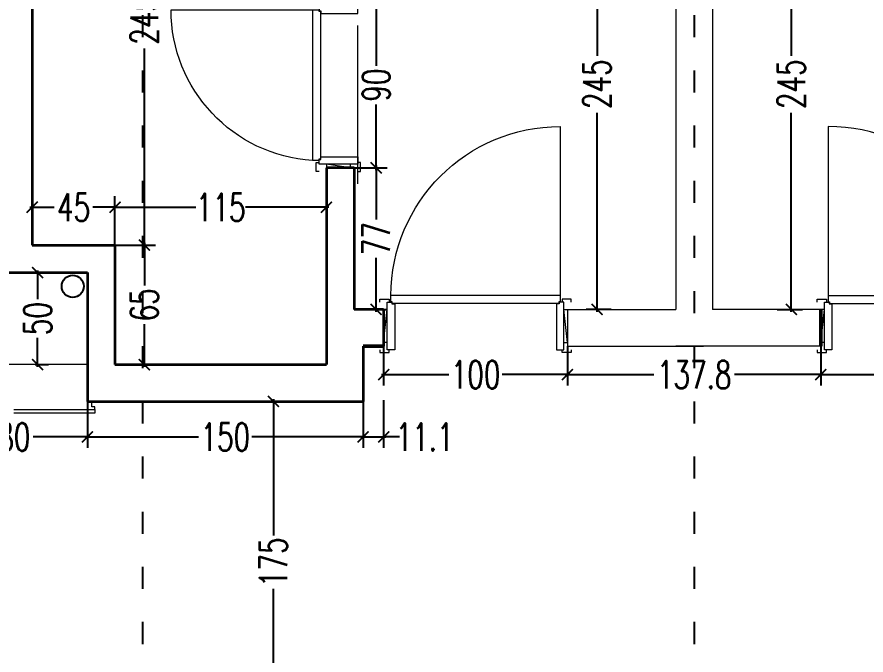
# Model space of a CAD drawing. Header units: centimetres. Extents: x -3207095 to 15275363, y -32656 to 4798027.
# Drawn here: x 700661.8 to 701123.5, y 4438881.6 to 4439228.7 of the extents above; entities that cross this region are included whole.
import ezdxf

# ---------------------------------------------------------------- set-up
doc = ezdxf.new("R2010")
doc.units = ezdxf.units.CM
doc.linetypes.add('ACAD_ISO03W100', pattern=[30, 12, -18])
doc.linetypes.add('DUZ', pattern=[500, 500])
doc.layers.get('0').update_dxf_attribs({"color": 1, "linetype": 'DUZ'})
doc.layers.add('DIM', color=1, linetype='DUZ')
doc.layers.add('TESİSAT', color=57, linetype='Continuous')
for name, color, linetype, lineweight in [('DUV', 220, 'Continuous', 50), ('DUVAR', 7, 'Continuous', 35), ('iç duvar', 7, 'Continuous', 50), ('KAPEN', 151, 'Continuous', 9)]:
    doc.layers.add(name, color=color, linetype=linetype, lineweight=lineweight)
doc.styles.add('DIM', font='ROMANSTW.SHX', dxfattribs={"width": 0.7})
doc.dimstyles.new('1_100', dxfattribs={"dimtxt": 15, "dimasz": 6, "dimexe": 6, "dimexo": 0, "dimgap": 2, "dimtad": 0, "dimdec": 1, "dimzin": 11, "dimdsep": 46, "dimtxsty": 'DIM', "dimblk": 'ARCHTICK', "dimcen": 3, "dimdle": 1.25, "dimclrt": 2, "dimadec": 0, "dimazin": 0, "dimtfac": 1.25, "dimtdec": 1, "dimtix": 1, "dimtofl": 0, "dimtmove": 1, "dimatfit": 3, "dimldrblk": 'ARCHTICK', "dimfxl": 20, "dimfxlon": 1, "dimtolj": 1, "dimtzin": 0, "dimarcsym": 0})

# ---------------------------------------------------------------- blocks, each defined once
blk = doc.blocks.new('K210')
for p, q in [((0.04, 0.985), (0.04, 0.032)), ((0.96, 0.032), (0.96, 0.065)), ((0.04, 0.032), (0.047, 0.032)), ((0.047, 0.032), (0.047, 0.022)), ((0.047, 0.022), (0.953, 0.022)), ((0.953, 0.032), (0.96, 0.032)), ((0.953, 0.022), (0.953, 0.032))]:
    blk.add_line(p, q)
for points in [[(0.04, 0.065), (0.96, 0.065)], [(-0.02, 0.03), (-0.02, 0.045), (0.03, 0.045), (0.03, 0.03)], [(1.02, 0.03), (1.02, 0.045), (0.97, 0.045), (0.97, 0.03)], [(0.02, -0.19), (0, -0.19), (0.02, -0.01), (0, -0.01)], [(0.98, -0.19), (1, -0.19), (0.98, -0.01), (1, -0.01)], [(-0.02, -0.23), (-0.02, -0.245), (0.03, -0.245), (0.03, -0.23)], [(1.02, -0.23), (1.02, -0.245), (0.97, -0.245), (0.97, -0.23)]]:
    blk.add_lwpolyline(points)
for points in [[(0.02, 0.03), (0.045, 0.03), (0.045, 0.02), (0.06, 0.02), (0.06, -0.23), (0.02, -0.23)], [(0.98, 0.03), (0.955, 0.03), (0.955, 0.02), (0.94, 0.02), (0.94, -0.23), (0.98, -0.23)]]:
    blk.add_lwpolyline(points, close=True)
blk.add_arc((0.04, 0.065), 0.92, 0, 90)
blk = doc.blocks.new('new block')
at = {"layer": 'KAPEN'}
for p, q in [((105202.0528, 48261.8596), (105202.0198, 48261.8596)), ((105202.0528, 48261.8526), (105202.0528, 48261.8596)), ((105202.0628, 48261.8526), (105202.0528, 48261.8526)), ((105202.0628, 48261.0466), (105202.0628, 48261.8526)), ((105201.2498, 48261.0396), (105202.0528, 48261.0396)), ((105202.0528, 48261.0466), (105202.0628, 48261.0466)), ((105202.0528, 48261.0396), (105202.0528, 48261.0466))]:
    blk.add_line(p, q, dxfattribs=at)
for points in [[(105202.0548, 48261.9196), (105202.0398, 48261.9196), (105202.0398, 48261.8696), (105202.0548, 48261.8696)], [(105202.2248, 48261.8796), (105202.2248, 48261.8996), (105202.0948, 48261.8796), (105202.0948, 48261.8996)], [(105202.2648, 48261.9196), (105202.2798, 48261.9196), (105202.2798, 48261.8696), (105202.2648, 48261.8696)], [(105202.0198, 48261.0396), (105202.0198, 48261.8596)], [(105202.0548, 48260.9796), (105202.0398, 48260.9796), (105202.0398, 48261.0296), (105202.0548, 48261.0296)], [(105202.2248, 48261.0196), (105202.2248, 48260.9996), (105202.0948, 48261.0196), (105202.0948, 48260.9996)], [(105202.2648, 48260.9796), (105202.2798, 48260.9796), (105202.2798, 48261.0296), (105202.2648, 48261.0296)]]:
    blk.add_lwpolyline(points, dxfattribs=at)
for points in [[(105202.0548, 48261.8796), (105202.0548, 48261.8546), (105202.0648, 48261.8546), (105202.0648, 48261.8396), (105202.2648, 48261.8396), (105202.2648, 48261.8796)], [(105202.0548, 48261.0196), (105202.0548, 48261.0446), (105202.0648, 48261.0446), (105202.0648, 48261.0596), (105202.2648, 48261.0596), (105202.2648, 48261.0196)]]:
    blk.add_lwpolyline(points, close=True, dxfattribs=at)
blk.add_arc((105202.0715, 48261.0396), 0.8216, 93.6023, 180, dxfattribs=at)
blk = doc.blocks.new('_ArchTick')
at = {"color": 0, "linetype": 'ByBlock', "const_width": 0.15}
blk.add_lwpolyline([(-0.5, -0.5), (0.5, 0.5)], dxfattribs=at)
blk = doc.blocks.new('*D5488')
at = {"layer": 'Defpoints', "color": 0, "linetype": 'Continuous', "lineweight": 5, "transparency": 16777216}
for p in [(700977.27, 4439314.58), (700984.96, 4439314.58), (700984.96, 4439069.58)]:
    blk.add_point(p, dxfattribs=at)
at = {"layer": 'DIM', "color": 0, "linetype": 'Continuous', "lineweight": -2, "transparency": 16777216}
for p, q in [((700984.96, 4439314.58), (700971.27, 4439314.58)), ((700977.27, 4439315.83), (700977.27, 4439207.58)), ((700977.27, 4439068.33), (700977.27, 4439176.58)), ((700984.96, 4439069.58), (700971.27, 4439069.58))]:
    blk.add_line(p, q, dxfattribs=at)
at = {"layer": 'DIM', "color": 0, "linetype": 'Continuous', "lineweight": -2, "transparency": 16777216, "xscale": 6, "yscale": 6, "zscale": 6}
for p, rotation in [((700977.27, 4439314.58), 90), ((700977.27, 4439069.58), 270)]:
    blk.add_blockref('_ArchTick', p, dxfattribs=dict(at, rotation=rotation))
at = {"layer": 'DIM', "color": 2, "linetype": 'Continuous', "lineweight": 5, "transparency": 16777216, "insert": (700977.27, 4439192.08), "char_height": 15, "attachment_point": 5, "rotation": 90, "style": 'DIM'}
blk.add_mtext('\\A1;245', dxfattribs=at)
blk = doc.blocks.new('*D4979')
at = {"layer": 'Defpoints', "color": 0, "linetype": 'Continuous', "lineweight": 5, "transparency": 16777216}
for p in [(700845.1, 4439146.58), (700857.14, 4439146.58), (700845.1, 4439069.58)]:
    blk.add_point(p, dxfattribs=at)
at = {"layer": 'DIM', "color": 0, "linetype": 'Continuous', "lineweight": -2, "transparency": 16777216}
for p, q in [((700845.1, 4439146.58), (700863.14, 4439146.58)), ((700857.14, 4439147.83), (700857.14, 4439118.58)), ((700857.14, 4439068.33), (700857.14, 4439097.58)), ((700845.1, 4439069.58), (700863.14, 4439069.58))]:
    blk.add_line(p, q, dxfattribs=at)
at = {"layer": 'DIM', "color": 0, "linetype": 'Continuous', "lineweight": -2, "transparency": 16777216, "xscale": 6, "yscale": 6, "zscale": 6}
for p, rotation in [((700857.14, 4439146.58), 90), ((700857.14, 4439069.58), 270)]:
    blk.add_blockref('_ArchTick', p, dxfattribs=dict(at, rotation=rotation))
at = {"layer": 'DIM', "color": 2, "linetype": 'Continuous', "lineweight": 5, "transparency": 16777216, "insert": (700857.14, 4439108.08), "char_height": 15, "attachment_point": 5, "rotation": 90, "style": 'DIM'}
blk.add_mtext('\\A1;77', dxfattribs=at)
blk = doc.blocks.new('*D4980')
at = {"layer": 'Defpoints', "color": 0, "linetype": 'Continuous', "lineweight": 5, "transparency": 16777216}
for p in [(700845.1, 4439236.58), (700857.14, 4439236.58), (700845.1, 4439146.58)]:
    blk.add_point(p, dxfattribs=at)
at = {"layer": 'DIM', "color": 0, "linetype": 'Continuous', "lineweight": -2, "transparency": 16777216}
for p, q in [((700845.1, 4439236.58), (700863.14, 4439236.58)), ((700857.14, 4439237.83), (700857.14, 4439202.08)), ((700857.14, 4439145.33), (700857.14, 4439181.08)), ((700845.1, 4439146.58), (700863.14, 4439146.58))]:
    blk.add_line(p, q, dxfattribs=at)
at = {"layer": 'DIM', "color": 0, "linetype": 'Continuous', "lineweight": -2, "transparency": 16777216, "xscale": 6, "yscale": 6, "zscale": 6}
for p, rotation in [((700857.14, 4439236.58), 90), ((700857.14, 4439146.58), 270)]:
    blk.add_blockref('_ArchTick', p, dxfattribs=dict(at, rotation=rotation))
at = {"layer": 'DIM', "color": 2, "linetype": 'Continuous', "lineweight": 5, "transparency": 16777216, "insert": (700857.14, 4439191.58), "char_height": 15, "attachment_point": 5, "rotation": 90, "style": 'DIM'}
blk.add_mtext('\\A1;90', dxfattribs=at)
blk = doc.blocks.new('*D4988')
at = {"layer": 'Defpoints', "color": 0, "linetype": 'Continuous', "lineweight": 5, "transparency": 16777216}
for p in [(701075.24, 4439314.58), (701082.92, 4439314.58), (701075.24, 4439069.58)]:
    blk.add_point(p, dxfattribs=at)
at = {"layer": 'DIM', "color": 0, "linetype": 'Continuous', "lineweight": -2, "transparency": 16777216}
for p, q in [((701075.24, 4439314.58), (701088.92, 4439314.58)), ((701082.92, 4439315.83), (701082.92, 4439207.58)), ((701082.92, 4439068.33), (701082.92, 4439176.58)), ((701075.24, 4439069.58), (701088.92, 4439069.58))]:
    blk.add_line(p, q, dxfattribs=at)
at = {"layer": 'DIM', "color": 0, "linetype": 'Continuous', "lineweight": -2, "transparency": 16777216, "xscale": 6, "yscale": 6, "zscale": 6}
for p, rotation in [((701082.92, 4439314.58), 90), ((701082.92, 4439069.58), 270)]:
    blk.add_blockref('_ArchTick', p, dxfattribs=dict(at, rotation=rotation))
at = {"layer": 'DIM', "color": 2, "linetype": 'Continuous', "lineweight": 5, "transparency": 16777216, "insert": (701082.92, 4439192.08), "char_height": 15, "attachment_point": 5, "rotation": 90, "style": 'DIM'}
blk.add_mtext('\\A1;245', dxfattribs=at)
blk = doc.blocks.new('*D5038')
at = {"layer": 'Defpoints', "color": 0, "linetype": 'Continuous', "lineweight": 5, "transparency": 16777216}
for p in [(700620.1, 4439019.58), (700700.1, 4439019.58), (700700.1, 4439000.23)]:
    blk.add_point(p, dxfattribs=at)
at = {"layer": 'DIM', "color": 0, "linetype": 'Continuous', "lineweight": -2, "transparency": 16777216}
for p, q in [((700620.1, 4439019.58), (700620.1, 4438994.23)), ((700700.1, 4439019.58), (700700.1, 4438994.23)), ((700618.85, 4439000.23), (700649.6, 4439000.23)), ((700701.35, 4439000.23), (700670.6, 4439000.23))]:
    blk.add_line(p, q, dxfattribs=at)
at = {"layer": 'DIM', "color": 0, "linetype": 'Continuous', "lineweight": -2, "transparency": 16777216, "xscale": 6, "yscale": 6, "zscale": 6, "rotation": 180}
blk.add_blockref('_ArchTick', (700620.1, 4439000.23), dxfattribs=at)
at = {"layer": 'DIM', "color": 0, "linetype": 'Continuous', "lineweight": -2, "transparency": 16777216, "xscale": 6, "yscale": 6, "zscale": 6}
blk.add_blockref('_ArchTick', (700700.1, 4439000.23), dxfattribs=at)
at = {"layer": 'DIM', "color": 2, "linetype": 'Continuous', "lineweight": 5, "transparency": 16777216, "insert": (700660.1, 4439000.23), "char_height": 15, "attachment_point": 5, "style": 'DIM'}
blk.add_mtext('\\A1;80', dxfattribs=at)
blk = doc.blocks.new('*D5039')
at = {"layer": 'Defpoints', "color": 0, "linetype": 'Continuous', "lineweight": 5, "transparency": 16777216}
for p in [(700700.1, 4439019.58), (700850.1, 4439019.58), (700850.1, 4439000.23)]:
    blk.add_point(p, dxfattribs=at)
at = {"layer": 'DIM', "color": 0, "linetype": 'Continuous', "lineweight": -2, "transparency": 16777216}
for p, q in [((700700.1, 4439019.58), (700700.1, 4438994.23)), ((700850.1, 4439019.58), (700850.1, 4438994.23)), ((700698.85, 4439000.23), (700760.6, 4439000.23)), ((700851.35, 4439000.23), (700789.6, 4439000.23))]:
    blk.add_line(p, q, dxfattribs=at)
at = {"layer": 'DIM', "color": 0, "linetype": 'Continuous', "lineweight": -2, "transparency": 16777216, "xscale": 6, "yscale": 6, "zscale": 6, "rotation": 180}
blk.add_blockref('_ArchTick', (700700.1, 4439000.23), dxfattribs=at)
at = {"layer": 'DIM', "color": 0, "linetype": 'Continuous', "lineweight": -2, "transparency": 16777216, "xscale": 6, "yscale": 6, "zscale": 6}
blk.add_blockref('_ArchTick', (700850.1, 4439000.23), dxfattribs=at)
at = {"layer": 'DIM', "color": 2, "linetype": 'Continuous', "lineweight": 5, "transparency": 16777216, "insert": (700775.1, 4439000.23), "char_height": 15, "attachment_point": 5, "style": 'DIM'}
blk.add_mtext('\\A1;150', dxfattribs=at)
blk = doc.blocks.new('*D5040')
at = {"layer": 'Defpoints', "color": 0, "linetype": 'Continuous', "lineweight": 5, "transparency": 16777216}
for p in [(700850.1, 4439027.93), (700861.21, 4439028.13), (700861.21, 4439000.23)]:
    blk.add_point(p, dxfattribs=at)
at = {"layer": 'DIM', "color": 0, "linetype": 'Continuous', "lineweight": -2, "transparency": 16777216}
for p, q in [((700850.1, 4439020.23), (700850.1, 4438994.23)), ((700861.21, 4439020.23), (700861.21, 4438994.23)), ((700848.85, 4439000.23), (700862.46, 4439000.23)), ((700869.75, 4439000.23), (700861.21, 4439000.23))]:
    blk.add_line(p, q, dxfattribs=at)
at = {"layer": 'DIM', "color": 0, "linetype": 'Continuous', "lineweight": -2, "transparency": 16777216, "xscale": 6, "yscale": 6, "zscale": 6, "rotation": 180}
blk.add_blockref('_ArchTick', (700850.1, 4439000.23), dxfattribs=at)
at = {"layer": 'DIM', "color": 0, "linetype": 'Continuous', "lineweight": -2, "transparency": 16777216, "xscale": 6, "yscale": 6, "zscale": 6}
blk.add_blockref('_ArchTick', (700861.21, 4439000.23), dxfattribs=at)
at = {"layer": 'DIM', "color": 2, "linetype": 'Continuous', "lineweight": 5, "transparency": 16777216, "insert": (700883.5, 4439000.23), "char_height": 15, "attachment_point": 5, "style": 'DIM'}
blk.add_mtext('\\A1;11.1', dxfattribs=at)
blk = doc.blocks.new('*D5041')
at = {"layer": 'Defpoints', "color": 0, "linetype": 'Continuous', "lineweight": 5, "transparency": 16777216}
for p in [(700961.21, 4439049.58), (701098.99, 4439049.58), (700961.21, 4439034.13)]:
    blk.add_point(p, dxfattribs=at)
at = {"layer": 'DIM', "color": 0, "linetype": 'Continuous', "lineweight": -2, "transparency": 16777216}
for p, q in [((700961.21, 4439049.58), (700961.21, 4439028.13)), ((701098.99, 4439049.58), (701098.99, 4439028.13)), ((700959.96, 4439034.13), (701008.1, 4439034.13)), ((701100.24, 4439034.13), (701052.1, 4439034.13))]:
    blk.add_line(p, q, dxfattribs=at)
at = {"layer": 'DIM', "color": 0, "linetype": 'Continuous', "lineweight": -2, "transparency": 16777216, "xscale": 6, "yscale": 6, "zscale": 6, "rotation": 180}
blk.add_blockref('_ArchTick', (700961.21, 4439034.13), dxfattribs=at)
at = {"layer": 'DIM', "color": 0, "linetype": 'Continuous', "lineweight": -2, "transparency": 16777216, "xscale": 6, "yscale": 6, "zscale": 6}
blk.add_blockref('_ArchTick', (701098.99, 4439034.13), dxfattribs=at)
at = {"layer": 'DIM', "color": 2, "linetype": 'Continuous', "lineweight": 5, "transparency": 16777216, "insert": (701030.1, 4439034.13), "char_height": 15, "attachment_point": 5, "style": 'DIM'}
blk.add_mtext('\\A1;137.8', dxfattribs=at)
blk = doc.blocks.new('*D5042')
at = {"layer": 'Defpoints', "color": 0, "linetype": 'Continuous', "lineweight": 5, "transparency": 16777216}
for p in [(700861.21, 4439049.58), (700961.21, 4439049.58), (700861.21, 4439034.13)]:
    blk.add_point(p, dxfattribs=at)
at = {"layer": 'DIM', "color": 0, "linetype": 'Continuous', "lineweight": -2, "transparency": 16777216}
for p, q in [((700861.21, 4439049.58), (700861.21, 4439028.13)), ((700961.21, 4439049.58), (700961.21, 4439028.13)), ((700859.96, 4439034.13), (700896.71, 4439034.13)), ((700962.46, 4439034.13), (700925.71, 4439034.13))]:
    blk.add_line(p, q, dxfattribs=at)
at = {"layer": 'DIM', "color": 0, "linetype": 'Continuous', "lineweight": -2, "transparency": 16777216, "xscale": 6, "yscale": 6, "zscale": 6, "rotation": 180}
blk.add_blockref('_ArchTick', (700861.21, 4439034.13), dxfattribs=at)
at = {"layer": 'DIM', "color": 0, "linetype": 'Continuous', "lineweight": -2, "transparency": 16777216, "xscale": 6, "yscale": 6, "zscale": 6}
blk.add_blockref('_ArchTick', (700961.21, 4439034.13), dxfattribs=at)
at = {"layer": 'DIM', "color": 2, "linetype": 'Continuous', "lineweight": 5, "transparency": 16777216, "insert": (700911.21, 4439034.13), "char_height": 15, "attachment_point": 5, "style": 'DIM'}
blk.add_mtext('\\A1;100', dxfattribs=at)
blk = doc.blocks.new('*D5044')
at = {"layer": 'Defpoints', "color": 0, "linetype": 'Continuous', "lineweight": 5, "transparency": 16777216}
for p in [(701098.99, 4439049.58), (701198.99, 4439049.58), (701198.99, 4439034.13)]:
    blk.add_point(p, dxfattribs=at)
at = {"layer": 'DIM', "color": 0, "linetype": 'Continuous', "lineweight": -2, "transparency": 16777216}
for p, q in [((701098.99, 4439049.58), (701098.99, 4439028.13)), ((701198.99, 4439049.58), (701198.99, 4439028.13)), ((701097.74, 4439034.13), (701134.49, 4439034.13)), ((701200.24, 4439034.13), (701163.49, 4439034.13))]:
    blk.add_line(p, q, dxfattribs=at)
at = {"layer": 'DIM', "color": 0, "linetype": 'Continuous', "lineweight": -2, "transparency": 16777216, "xscale": 6, "yscale": 6, "zscale": 6, "rotation": 180}
blk.add_blockref('_ArchTick', (701098.99, 4439034.13), dxfattribs=at)
at = {"layer": 'DIM', "color": 0, "linetype": 'Continuous', "lineweight": -2, "transparency": 16777216, "xscale": 6, "yscale": 6, "zscale": 6}
blk.add_blockref('_ArchTick', (701198.99, 4439034.13), dxfattribs=at)
at = {"layer": 'DIM', "color": 2, "linetype": 'Continuous', "lineweight": 5, "transparency": 16777216, "insert": (701148.99, 4439034.13), "char_height": 15, "attachment_point": 5, "style": 'DIM'}
blk.add_mtext('\\A1;100', dxfattribs=at)
blk = doc.blocks.new('*D5055')
at = {"layer": 'Defpoints', "color": 0, "linetype": 'Continuous', "lineweight": 5, "transparency": 16777216}
for p in [(700671.72, 4439089.58), (700673.01, 4439089.58), (700671.72, 4439039.58)]:
    blk.add_point(p, dxfattribs=at)
at = {"layer": 'DIM', "color": 0, "linetype": 'Continuous', "lineweight": -2, "transparency": 16777216}
for p, q in [((700673.01, 4439090.83), (700673.01, 4439075.08)), ((700671.72, 4439089.58), (700679.01, 4439089.58)), ((700673.01, 4439038.33), (700673.01, 4439054.08)), ((700671.72, 4439039.58), (700679.01, 4439039.58))]:
    blk.add_line(p, q, dxfattribs=at)
at = {"layer": 'DIM', "color": 0, "linetype": 'Continuous', "lineweight": -2, "transparency": 16777216, "xscale": 6, "yscale": 6, "zscale": 6}
for p, rotation in [((700673.01, 4439089.58), 90), ((700673.01, 4439039.58), 270)]:
    blk.add_blockref('_ArchTick', p, dxfattribs=dict(at, rotation=rotation))
at = {"layer": 'DIM', "color": 2, "linetype": 'Continuous', "lineweight": 5, "transparency": 16777216, "insert": (700673.01, 4439064.58), "char_height": 15, "attachment_point": 5, "rotation": 90, "style": 'DIM'}
blk.add_mtext('\\A1;50', dxfattribs=at)
blk = doc.blocks.new('*D5492')
at = {"layer": 'Defpoints', "color": 0, "linetype": 'Continuous', "lineweight": 5, "transparency": 16777216}
for p in [(700715.1, 4439125.16), (700670.1, 4439104.58), (700715.1, 4439104.58)]:
    blk.add_point(p, dxfattribs=at)
at = {"layer": 'DIM', "color": 0, "linetype": 'Continuous', "lineweight": -2, "transparency": 16777216}
for p, q in [((700670.1, 4439105.16), (700670.1, 4439131.16)), ((700715.1, 4439105.16), (700715.1, 4439131.16)), ((700668.85, 4439125.16), (700682.1, 4439125.16)), ((700716.35, 4439125.16), (700703.1, 4439125.16))]:
    blk.add_line(p, q, dxfattribs=at)
at = {"layer": 'DIM', "color": 0, "linetype": 'Continuous', "lineweight": -2, "transparency": 16777216, "xscale": 6, "yscale": 6, "zscale": 6, "rotation": 180}
blk.add_blockref('_ArchTick', (700670.1, 4439125.16), dxfattribs=at)
at = {"layer": 'DIM', "color": 0, "linetype": 'Continuous', "lineweight": -2, "transparency": 16777216, "xscale": 6, "yscale": 6, "zscale": 6}
blk.add_blockref('_ArchTick', (700715.1, 4439125.16), dxfattribs=at)
at = {"layer": 'DIM', "color": 2, "linetype": 'Continuous', "lineweight": 5, "transparency": 16777216, "insert": (700692.6, 4439125.16), "char_height": 15, "attachment_point": 5, "style": 'DIM'}
blk.add_mtext('\\A1;45', dxfattribs=at)
blk = doc.blocks.new('*D5493')
at = {"layer": 'Defpoints', "color": 0, "linetype": 'Continuous', "lineweight": 5, "transparency": 16777216}
for p in [(700830.1, 4439125.16), (700715.1, 4439104.58), (700830.1, 4439104.58)]:
    blk.add_point(p, dxfattribs=at)
at = {"layer": 'DIM', "color": 0, "linetype": 'Continuous', "lineweight": -2, "transparency": 16777216}
for p, q in [((700715.1, 4439105.16), (700715.1, 4439131.16)), ((700830.1, 4439105.16), (700830.1, 4439131.16)), ((700713.85, 4439125.16), (700759.1, 4439125.16)), ((700831.35, 4439125.16), (700786.1, 4439125.16))]:
    blk.add_line(p, q, dxfattribs=at)
at = {"layer": 'DIM', "color": 0, "linetype": 'Continuous', "lineweight": -2, "transparency": 16777216, "xscale": 6, "yscale": 6, "zscale": 6, "rotation": 180}
blk.add_blockref('_ArchTick', (700715.1, 4439125.16), dxfattribs=at)
at = {"layer": 'DIM', "color": 0, "linetype": 'Continuous', "lineweight": -2, "transparency": 16777216, "xscale": 6, "yscale": 6, "zscale": 6}
blk.add_blockref('_ArchTick', (700830.1, 4439125.16), dxfattribs=at)
at = {"layer": 'DIM', "color": 2, "linetype": 'Continuous', "lineweight": 5, "transparency": 16777216, "insert": (700772.6, 4439125.16), "char_height": 15, "attachment_point": 5, "style": 'DIM'}
blk.add_mtext('\\A1;115', dxfattribs=at)
blk = doc.blocks.new('*D5494')
at = {"layer": 'Defpoints', "color": 0, "linetype": 'Continuous', "lineweight": 5, "transparency": 16777216}
for p in [(700715.1, 4439104.58), (700731.11, 4439104.58), (700715.1, 4439039.58)]:
    blk.add_point(p, dxfattribs=at)
at = {"layer": 'DIM', "color": 0, "linetype": 'Continuous', "lineweight": -2, "transparency": 16777216}
for p, q in [((700715.1, 4439104.58), (700737.11, 4439104.58)), ((700731.11, 4439105.83), (700731.11, 4439082.58)), ((700731.11, 4439038.33), (700731.11, 4439061.58)), ((700715.1, 4439039.58), (700737.11, 4439039.58))]:
    blk.add_line(p, q, dxfattribs=at)
at = {"layer": 'DIM', "color": 0, "linetype": 'Continuous', "lineweight": -2, "transparency": 16777216, "xscale": 6, "yscale": 6, "zscale": 6}
for p, rotation in [((700731.11, 4439104.58), 90), ((700731.11, 4439039.58), 270)]:
    blk.add_blockref('_ArchTick', p, dxfattribs=dict(at, rotation=rotation))
at = {"layer": 'DIM', "color": 2, "linetype": 'Continuous', "lineweight": 5, "transparency": 16777216, "insert": (700731.11, 4439072.08), "char_height": 15, "attachment_point": 5, "rotation": 90, "style": 'DIM'}
blk.add_mtext('\\A1;65', dxfattribs=at)
blk = doc.blocks.new('*D5495')
at = {"layer": 'Defpoints', "color": 0, "linetype": 'Continuous', "lineweight": 5, "transparency": 16777216}
for p in [(700715.1, 4439349.58), (700731.11, 4439349.58), (700715.1, 4439104.58)]:
    blk.add_point(p, dxfattribs=at)
at = {"layer": 'DIM', "color": 0, "linetype": 'Continuous', "lineweight": -2, "transparency": 16777216}
for p, q in [((700715.1, 4439349.58), (700737.11, 4439349.58)), ((700731.11, 4439350.83), (700731.11, 4439242.58)), ((700731.11, 4439103.33), (700731.11, 4439211.58)), ((700715.1, 4439104.58), (700737.11, 4439104.58))]:
    blk.add_line(p, q, dxfattribs=at)
at = {"layer": 'DIM', "color": 0, "linetype": 'Continuous', "lineweight": -2, "transparency": 16777216, "xscale": 6, "yscale": 6, "zscale": 6}
for p, rotation in [((700731.11, 4439349.58), 90), ((700731.11, 4439104.58), 270)]:
    blk.add_blockref('_ArchTick', p, dxfattribs=dict(at, rotation=rotation))
at = {"layer": 'DIM', "color": 2, "linetype": 'Continuous', "lineweight": 5, "transparency": 16777216, "insert": (700731.11, 4439227.08), "char_height": 15, "attachment_point": 5, "rotation": 90, "style": 'DIM'}
blk.add_mtext('\\A1;245', dxfattribs=at)
blk = doc.blocks.new('*D5885')
at = {"layer": 'Defpoints', "color": 0, "linetype": 'Continuous', "lineweight": 5, "transparency": 16777216}
for p in [(700775.1, 4439019.58), (700801.23, 4439019.58), (700755.1, 4438844.58)]:
    blk.add_point(p, dxfattribs=at)
at = {"layer": 'DIM', "color": 0, "linetype": 'Continuous', "lineweight": -2, "transparency": 16777216}
for p, q in [((700801.23, 4439020.83), (700801.23, 4438946.58)), ((700781.23, 4439019.58), (700807.23, 4439019.58)), ((700801.23, 4438843.33), (700801.23, 4438917.58)), ((700781.23, 4438844.58), (700807.23, 4438844.58))]:
    blk.add_line(p, q, dxfattribs=at)
at = {"layer": 'DIM', "color": 0, "linetype": 'Continuous', "lineweight": -2, "transparency": 16777216, "xscale": 6, "yscale": 6, "zscale": 6}
for p, rotation in [((700801.23, 4439019.58), 90), ((700801.23, 4438844.58), 270)]:
    blk.add_blockref('_ArchTick', p, dxfattribs=dict(at, rotation=rotation))
at = {"layer": 'DIM', "color": 2, "linetype": 'Continuous', "lineweight": 5, "transparency": 16777216, "insert": (700801.23, 4438932.08), "char_height": 15, "attachment_point": 5, "rotation": 90, "style": 'DIM'}
blk.add_mtext('\\A1;175', dxfattribs=at)

msp = doc.modelspace()

# ---------------------------------------------------------------- linework, layer by layer
at = {"color": 232, "linetype": 'ACAD_ISO03W100'}
for p, q in [((700730.1, 4439979.58), (700730.1, 4436849.58)), ((701030.1, 4439979.58), (701030.1, 4436849.58))]:
    msp.add_line(p, q, dxfattribs=at)
at = {"layer": 'DUV'}
for p, q in [((701098.99, 4439069.58), (701098.99, 4439049.58)), ((700861.21, 4439049.58), (700850.1, 4439049.58))]:
    msp.add_line(p, q, dxfattribs=at)
at = {"layer": 'DUVAR'}
for p, q in [((700670.1, 4439349.58), (700670.1, 4439104.58)), ((700830.1, 4439146.58), (700830.1, 4439039.58)), ((700845.1, 4439146.58), (700830.1, 4439146.58)), ((700845.1, 4439146.58), (700845.1, 4439069.58)), ((700670.1, 4439104.58), (700715.1, 4439104.58)), ((700715.1, 4439104.58), (700715.1, 4439039.58)), ((700620.1, 4439089.58), (700700.1, 4439089.58)), ((700700.1, 4439089.58), (700700.1, 4439019.58)), ((700861.21, 4439069.58), (700845.1, 4439069.58)), ((700861.21, 4439069.58), (700861.21, 4439049.58)), ((700850.1, 4439049.58), (700850.1, 4439019.58)), ((700850.1, 4439049.58), (700861.21, 4439049.58)), ((700715.1, 4439039.58), (700830.1, 4439039.58)), ((700700.1, 4439019.58), (700850.1, 4439019.58))]:
    msp.add_line(p, q, dxfattribs=at)
at = {"layer": 'iç duvar', "color": 7, "lineweight": 18}
for p, q in [((701020.1, 4439314.58), (701020.1, 4439069.58)), ((701040.1, 4439314.58), (701040.1, 4439069.58)), ((700961.21, 4439069.58), (701020.1, 4439069.58)), ((700961.21, 4439069.58), (700961.21, 4439049.58)), ((701098.99, 4439069.58), (701040.1, 4439069.58)), ((700961.21, 4439049.58), (701035.1, 4439049.58)), ((701098.99, 4439049.58), (701020.1, 4439049.58))]:
    msp.add_line(p, q, dxfattribs=at)
at = {"layer": 'KAPEN'}
for p, q in [((700847.1, 4439137.84), (700847.1, 4439224.04)), ((700700.1, 4439039.58), (700620.1, 4439039.58))]:
    msp.add_line(p, q, dxfattribs=at)
msp.add_lwpolyline([(700700.1, 4439015.08), (700704.1, 4439015.08), (700704.1, 4439016.58), (700702.6, 4439016.58), (700702.6, 4439019.58), (700700.1, 4439019.58), (700700.1, 4439015.08)], close=True, dxfattribs=at)
msp.add_lwpolyline([(700660.1, 4439015.08), (700704.1, 4439015.08), (700704.1, 4439013.08), (700660.1, 4439013.08)], dxfattribs=at)
at = {"layer": 'TESİSAT', "color": 8}
msp.add_circle((700692.13, 4439082.15), 6, dxfattribs=at)

# ---------------------------------------------------------------- block references
at = {"xscale": -99.999999999621, "yscale": 99.999999999621, "zscale": 99.999999999621, "rotation": 180}
msp.add_blockref('new block', (-9819379.39, 9265336.54), dxfattribs=at)
at = {"layer": 'KAPEN', "yscale": 99.999999999621, "zscale": 99.999999999621}
for p, xscale in [((700961.21, 4439070.58), -99.999999999621), ((701098.99, 4439070.58), 99.999999999621)]:
    msp.add_blockref('K210', p, dxfattribs=dict(at, xscale=xscale))

# ---------------------------------------------------------------- dimensions: what is measured, and where the dimension line sits
at = {"layer": 'DIM', "linetype": 'Continuous', "lineweight": 5}
for base, p1, p2, angle, picture, middle in [((700731.11, 4439349.58), (700715.1, 4439104.58), (700715.1, 4439349.58), 90, '*D5495', (700731.11, 4439227.08)), ((700977.27, 4439314.58), (700984.96, 4439069.58), (700984.96, 4439314.58), 90, '*D5488', (700977.27, 4439192.08)), ((701082.92, 4439314.58), (701075.24, 4439069.58), (701075.24, 4439314.58), 90, '*D4988', (701082.92, 4439192.08)), ((700857.14, 4439236.58), (700845.1, 4439146.58), (700845.1, 4439236.58), 90, '*D4980', (700857.14, 4439191.58)), ((700857.14, 4439146.58), (700845.1, 4439069.58), (700845.1, 4439146.58), 90, '*D4979', (700857.14, 4439108.08)), ((700715.1, 4439125.16), (700670.1, 4439104.58), (700715.1, 4439104.58), 180, '*D5492', (700692.6, 4439125.16)), ((700830.1, 4439125.16), (700715.1, 4439104.58), (700830.1, 4439104.58), 180, '*D5493', (700772.6, 4439125.16)), ((700731.11, 4439104.58), (700715.1, 4439039.58), (700715.1, 4439104.58), 90, '*D5494', (700731.11, 4439072.08)), ((700673.01, 4439089.58), (700671.72, 4439039.58), (700671.72, 4439089.58), 90, '*D5055', (700673.01, 4439064.58)), ((700861.21, 4439034.13), (700961.21, 4439049.58), (700861.21, 4439049.58), 180, '*D5042', (700911.21, 4439034.13)), ((700961.21, 4439034.13), (701098.99, 4439049.58), (700961.21, 4439049.58), 180, '*D5041', (701030.1, 4439034.13)), ((700801.23, 4439019.58), (700755.1, 4438844.58), (700775.1, 4439019.58), 90, '*D5885', (700801.23, 4438932.08))]:
    dim = msp.add_linear_dim(base=base, p1=p1, p2=p2, angle=angle, dimstyle='1_100', dxfattribs=at)
    dim.commit()
    dim.dimension.update_dxf_attribs({"geometry": picture, "text_midpoint": middle})
for base, p1, p2, picture, middle in [((701198.99, 4439034.13), (701098.99, 4439049.58), (701198.99, 4439049.58), '*D5044', (701148.99, 4439034.13)), ((700700.1, 4439000.23), (700620.1, 4439019.58), (700700.1, 4439019.58), '*D5038', (700660.1, 4439000.23)), ((700850.1, 4439000.23), (700700.1, 4439019.58), (700850.1, 4439019.58), '*D5039', (700775.1, 4439000.23))]:
    dim = msp.add_linear_dim(base=base, p1=p1, p2=p2, dimstyle='1_100', dxfattribs=at)
    dim.commit()
    dim.dimension.update_dxf_attribs({"geometry": picture, "text_midpoint": middle})
dim = msp.add_linear_dim(base=(700861.21, 4439000.23), p1=(700850.1, 4439027.93), p2=(700861.21, 4439028.13), angle=180, dimstyle='1_100', dxfattribs=at)
dim.commit()
dim.dimension.update_dxf_attribs({"geometry": '*D5040', "text_midpoint": (700883.5, 4439000.23), "dimtype": 160})

doc.saveas('drawing.dxf')
